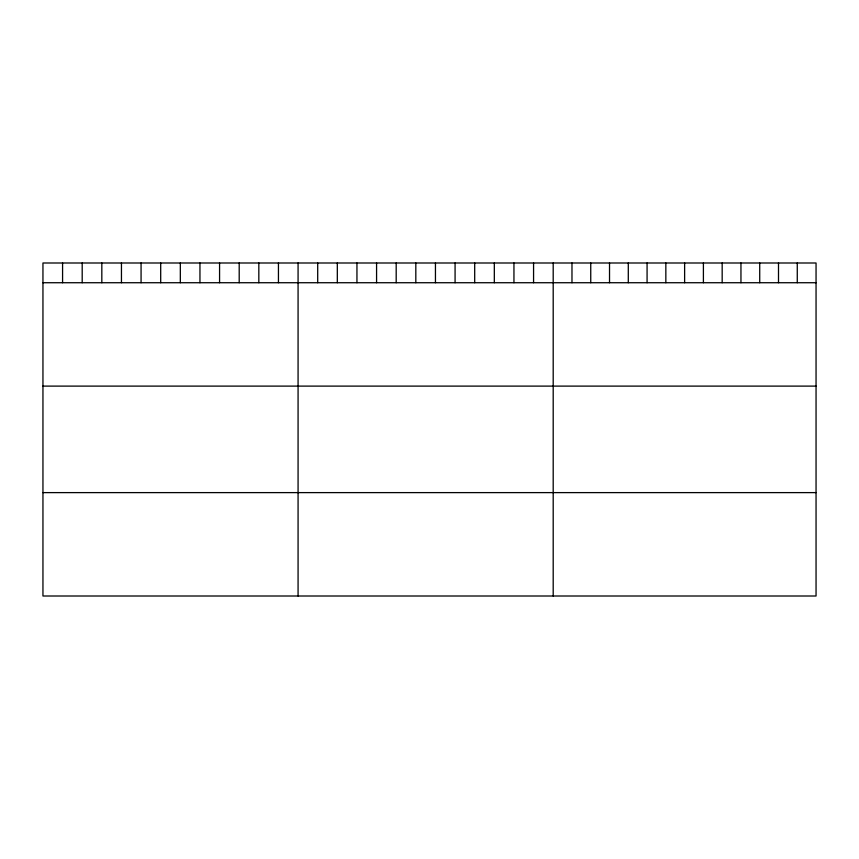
<?xml version="1.0" encoding="UTF-8"?>
<svg xmlns="http://www.w3.org/2000/svg" width="859" height="859" viewBox="0 0 859 859"><rect width="100%" height="100%" fill="white"/><g stroke="black" fill="none" stroke-linecap="round" stroke-linejoin="round"><path stroke-width="1.29" d="M816.05 282.729L816.05 596.006L42.95 596.006L42.95 262.994L816.05 262.994L816.05 282.729L42.95 282.729M42.95 386.11L816.05 386.11M42.95 492.615L816.05 492.615M797.27 262.994L797.27 282.729M778.501 262.994L778.501 282.729M759.721 262.994L759.721 282.729M740.952 262.994L740.952 282.729M722.172 262.994L722.172 282.729M703.403 262.994L703.403 282.729M684.623 262.994L684.623 282.729M665.843 262.994L665.843 282.729M647.074 262.994L647.074 282.729M628.294 262.994L628.294 282.729M609.525 262.994L609.525 282.729M590.745 262.994L590.745 282.729M571.976 262.994L571.976 282.729M553.196 262.994L553.196 596.006M533.568 262.994L533.568 282.729M513.95 262.994L513.95 282.729M494.322 262.994L494.322 282.729M474.694 262.994L474.694 282.729M455.077 262.994L455.077 282.729M435.449 262.994L435.449 282.729M415.82 262.994L415.82 282.729M396.192 262.994L396.192 282.729M376.575 262.994L376.575 282.729M356.947 262.994L356.947 282.729M337.319 262.994L337.319 282.729M317.701 262.994L317.701 282.729M298.073 262.994L298.073 596.006M278.445 262.994L278.445 282.729M258.827 262.994L258.827 282.729M239.199 262.994L239.199 282.729M219.571 262.994L219.571 282.729M199.954 262.994L199.954 282.729M180.326 262.994L180.326 282.729M160.697 262.994L160.697 282.729M141.069 262.994L141.069 282.729M121.452 262.994L121.452 282.729M101.824 262.994L101.824 282.729M82.196 262.994L82.196 282.729M62.578 262.994L62.578 282.729"/></g></svg>
